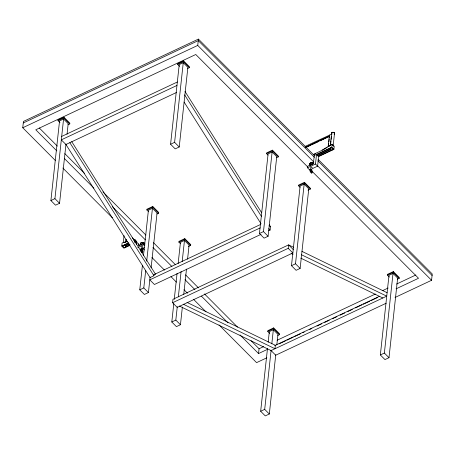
<?xml version="1.0" encoding="UTF-8"?>
<svg xmlns="http://www.w3.org/2000/svg" width="455" height="455" viewBox="0 0 455 455"><rect width="100%" height="100%" fill="white"/><g stroke="black" fill="none" stroke-linecap="round" stroke-linejoin="round"><path stroke-width="0.68" d="M310.435 165.478C307.762 163.43 312.653 161.337 313.779 163.755M55.294 160.444L22.75 127.753L23.438 121.434L198.425 39.096L314.587 155.781M59.963 122.674L57.978 120.677L58.058 119.938L63.888 117.191L69.848 123.18L69.769 123.925L68.017 124.744M65.981 144.11L59.548 203.294L55.521 205.188L50.897 200.547L59.548 120.928L63.575 119.028L68.199 123.675L67.05 134.242M59.548 203.294L54.93 198.647L63.575 119.028M69.769 123.925L63.808 117.936L63.888 117.191M129.629 245.49L123.914 248.18L121.781 246.036L122.111 242.993L127.201 241.241M123.288 242.651L124.05 235.627M125.648 242.179L125.955 239.37M126.143 241.116L126.297 239.711M136.426 244.358L136.722 241.616M136.489 244.352L136.784 241.616M138.621 243.869L138.405 245.893L144.138 243.192L144.991 244.051M140.561 243.135C141.107 241.23 146.59 244.517 143.382 242.498C141.221 241.685 139.128 243.914 141.181 245.12M140.521 244.454L140.794 244.813M140.697 249.96C140.14 247.111 142.95 248.749 141.653 250.637A0.859 0.603 6.2 0 1 142.216 251.769C143.752 252.656 141.448 253.19 141.801 251.854A0.859 0.603 6.2 0 1 141.238 250.722C139.639 249.812 142.028 249.255 141.653 250.637L141.238 250.722L141.391 249.312M141.414 249.846L141.562 248.436M148.336 211.444L146.846 209.948L146.931 209.209L152.761 206.462L158.721 212.451L158.636 213.196L156.89 214.015M142.733 252.508L142.887 251.097L142.369 250.358L142.216 251.769L141.801 251.854M144.826 245.575L143.973 244.716L144.138 243.192M150.105 277.061L148.421 292.565L144.389 294.459L139.77 289.818L142.449 265.157M143.518 255.289L148.415 210.199L152.448 208.299L157.072 212.946L151.1 267.904M148.421 292.565L143.797 287.918L145.714 270.304M146.703 261.147L152.448 208.299M158.636 213.196L152.675 207.207L152.761 206.462M176.967 85.443L61.311 139.861L65.935 144.502L150.048 277.573L153.944 275.741L154.074 274.581M179.645 66.362L177.66 64.365L177.74 63.62L183.57 60.879L189.53 66.868L189.451 67.607L187.699 68.432M170.579 144.229L179.225 64.61L183.257 62.716L187.881 67.363L179.23 146.976L175.198 148.876L170.579 144.229L174.606 142.335L183.257 62.716M189.451 67.607L183.49 61.618L183.57 60.879M313.899 162.099L197.737 45.415L198.425 39.096M180.368 243.618L178.878 242.123L178.957 241.377L184.787 238.636L190.747 244.625L190.668 245.364L188.336 246.462M293.23 249.528L288.606 244.887L288.231 248.316L292.855 252.963L177.205 307.381L172.582 302.734L172.957 299.299L288.606 244.887L293.691 247.355M182.358 307.119L180.447 324.733L176.415 326.633L171.797 321.986L173.787 303.667M174.242 299.441L177.075 273.37M178.15 263.508L180.442 242.367L184.474 240.473L189.098 245.114L187.568 259.208M180.447 324.733L175.823 320.092L177.279 306.704M178.349 296.842L181.107 271.476M182.176 261.614L184.474 240.473M190.668 245.364L184.707 239.375L184.787 238.636M183.74 294.436L186.493 269.076M268.018 155.132L266.528 153.636L266.607 152.891L272.437 150.15L278.397 156.139L278.318 156.878L276.572 157.703M259.447 233.5L268.097 153.887L272.124 151.987L276.748 156.634L268.097 236.253L264.071 238.147L259.447 233.5L263.479 231.606L272.124 151.987M278.318 156.878L272.357 150.895L272.437 150.15M268.791 230.679L270.077 230.076L270.446 226.641L269.309 224.838M267.54 349.315L258.548 353.546L259.066 348.752L251.058 340.704M269.735 333.39L267.745 331.394L267.824 330.649L273.654 327.907L279.615 333.896L279.535 334.635L277.789 335.46M275.747 354.82L269.314 414.004L265.288 415.904L260.664 411.257L267.477 348.553M268.166 342.211L269.314 331.638L273.347 329.744L277.965 334.391L276.816 344.958M269.314 414.004L264.696 409.363L271.123 350.179M271.811 343.838L273.347 329.744M279.535 334.635L273.574 328.647L273.654 327.907M300.044 187.306L298.554 185.805L298.634 185.066L304.463 182.324L310.424 188.307L310.344 189.052L308.012 190.15M291.473 265.674L300.124 186.055L304.156 184.161L308.774 188.802L300.129 268.422L296.097 270.315L291.473 265.674L295.505 263.781L304.156 184.161M310.344 189.052L304.384 183.064L304.463 182.324M309.622 169.92L307.489 167.776L307.654 166.251L313.393 163.555L314.274 155.462L331.769 147.232L332.099 144.184L320.32 151.174L313.455 154.404M309.662 163.868L309.815 163.493M309.633 164.426L310.043 165.176M309.798 163.658L310.1 163.169M310.083 163.334L310.503 162.918M309.969 170.346C309.406 167.525 312.193 169.106 310.907 171A0.859 0.603 6.2 0 1 311.47 172.132C313.04 173.042 310.708 173.6 311.049 172.218A0.859 0.603 6.2 0 1 310.486 171.086C308.945 170.204 311.271 169.658 310.907 171L310.486 171.086L310.64 169.669M310.486 163.078L310.992 162.754M310.674 170.233L310.828 168.822M310.975 162.913L311.533 162.685M313.757 163.914L312.096 162.719M311.294 173.008L311.447 171.598M312.011 172.894L312.164 171.484L311.624 170.722L311.47 172.132L311.049 172.218M312.084 168.76L317.618 166.155L315.486 164.01L316.532 154.399L318.665 156.543L333.902 149.376L334.237 146.328L332.099 144.184M317.618 166.155L318.608 156.537L316.521 154.444M328.174 146.573L329.437 134.959L329.778 135.3M328.425 146.038L328.732 143.211M328.885 141.795L329.192 138.974M329.346 137.558L329.5 136.147L305.76 147.318M330.336 145.225L331.638 133.287M330.694 143.7L331.001 140.891M331.155 139.486L331.456 136.676M333.168 145.674L334.465 133.736M389.412 277.072L387.427 275.076L387.506 274.337L393.336 271.595L399.297 277.578L399.217 278.324L397.465 279.148M380.346 354.945L388.997 275.326L393.023 273.432L397.647 278.073L388.997 357.693L384.97 359.592L380.346 354.945L384.373 353.052L393.023 273.432M399.217 278.324L393.257 272.335L393.336 271.595M395.025 297.485L431.562 280.291L432.25 273.978L318.09 159.301M322.345 150.309L327.19 147.437M328.402 146.72L330.222 145.64M23.273 122.958L198.261 40.62L314.422 157.305M22.75 127.753L197.737 45.415M57.978 120.677L63.808 117.936M177.66 64.365L183.49 61.618M61.687 136.426L177.336 82.008M65.935 144.502L176.449 92.507M50.897 200.547L54.93 198.647M146.846 209.948L152.675 207.207M266.528 153.636L272.357 150.895M305.06 146.43L331.905 134.049A1.433 1.007 6.2 0 1 332.099 132.706A1.433 1.007 6.2 0 1 334.033 132.832A1.433 1.007 6.2 0 1 334.169 134.197M305.589 147.141L329.329 135.977L329.67 136.318L327.742 137.222M306.573 147.187L311.061 145.071M312.346 144.468L318.762 141.448M320.047 140.845L326.462 137.825M313.666 154.62L315.537 153.739M121.781 246.036L128.765 242.754M133.844 240.359L135.118 239.762M128.498 243.163L122.321 246.07L124.027 247.787L130.204 244.881M134.151 240.502L135.408 239.91M316.691 154.615L331.667 147.568L333.373 149.28L318.398 156.327M129.118 243.88L125.205 245.717L125.546 246.064L129.459 244.221M134.259 241.463L135.539 240.854M317.243 155.36L330.148 149.286L330.489 149.627L317.584 155.701M134.6 241.804L136.523 240.9M134.6 242.811L136.489 241.923M135.345 242.805L136.614 242.208M137.819 247.611L143.973 244.716M307.489 167.776L315.486 164.01M142.415 248.595L144.263 247.73M178.878 242.123L184.707 239.375M298.554 185.805L304.384 183.064M154.029 274.604L260.687 224.417M260.311 227.853L149.803 279.853L154.421 284.494L261.079 234.308M139.77 289.818L143.797 287.918M172.582 302.734L288.231 248.316M171.797 321.986L175.823 320.092M267.745 331.394L273.574 328.647M387.427 275.076L393.257 272.335M259.066 348.752L263.564 346.636M277.055 340.283L375.358 294.032M382.427 290.705L388.206 287.987M396.561 284.056L415.836 274.985M274.666 345.629L379.396 296.353M279.108 343.872L285.53 340.846M286.815 340.243L293.242 337.218M294.527 336.615L300.306 333.896M302.876 332.685L304.162 332.082M309.303 329.659L311.874 328.453M317.016 326.036L321.509 323.92M324.722 322.407L329.221 320.292M332.434 318.779L336.933 316.663M340.141 315.15L344.64 313.034M347.853 311.521L352.352 309.406M355.565 307.893L361.987 304.873M363.272 304.264L369.699 301.244M370.984 300.641L377.405 297.615M396.038 288.851L418.526 278.267L311.902 171.16M179.367 306.027L271.083 350.577L386.733 296.159L301.386 254.703M266.829 357.806L256.575 362.635L219.02 324.91M386.215 303.218L275.702 355.218L271.083 350.577M260.664 411.257L264.696 409.363M123.777 242.708L127.11 241.56M311.516 162.844L312.079 162.884M301.949 251.365L387.103 292.724M291.115 253.446L293.026 254.373M300.67 258.087L382.831 297.991M187.022 302.404L275.355 345.305L274.979 348.74L183.263 304.196M331.991 144.593L333.697 146.305M331.769 147.232L333.902 149.376M317.926 160.825L432.085 275.497M317.408 165.62L431.562 280.291M307.899 167.139L195.769 54.503L35.786 129.777L56.812 150.901M269.059 225.248L270.446 226.641M268.689 228.683L270.077 230.076M174.606 142.335L179.23 146.976M263.479 231.606L268.097 236.253M295.505 263.781L300.129 268.422M384.373 353.052L388.997 357.693M39.312 128.003L57.33 146.106M64.843 153.648L84.363 173.258M102.887 191.862L145.936 235.11M153.443 242.651L175.471 264.776M185.481 274.831L198.494 287.907M204.505 293.941L237.544 327.128M64.32 158.442L93.855 188.108M112.374 206.712L145.412 239.904M152.925 247.446L171.944 266.55M184.963 279.626L194.973 289.681M201.48 296.222L228.012 322.874M240.024 334.937L258.548 353.546M62.807 167.992L112.374 217.78M132.399 237.902L139.912 245.444M142.415 247.958L144.417 249.971M151.93 257.513L164.448 270.088M170.955 276.629L176.46 282.163M183.974 289.704L187.477 293.225M193.489 299.259L206.001 311.834M184.997 91.461L261.71 212.826M184.616 94.879L261.534 216.563M184.133 102.108L261.045 223.792M71.725 141.641L155.655 274.422M69.831 142.671L153.944 275.741M144.525 243.391L144.662 243.783M141.727 247.509A0.717 0.506 6.2 0 1 141.653 246.764A0.717 0.506 6.2 0 1 142.705 246.832A0.717 0.506 6.2 0 1 142.597 247.565M141.795 249.329A0.717 0.506 6.2 0 1 142.534 250.074M141.306 250.108A0.717 0.506 6.2 0 1 141.215 249.988M141.806 249.226A0.859 0.603 6.2 0 1 142.654 250.136M141.329 250.267A0.859 0.603 6.2 0 1 141.073 250M141.539 244.511A1.012 0.711 6.2 0 1 142.108 243.613A1.012 0.711 6.2 0 1 143.422 244.085M141.909 244.568A0.717 0.506 6.2 0 1 142.057 243.869A0.717 0.506 6.2 0 1 143.058 244.028M310.981 167.872A0.717 0.506 6.2 0 1 310.907 167.121A0.717 0.506 6.2 0 1 311.959 167.19A0.717 0.506 6.2 0 1 311.851 167.929M331.809 134.094A1.553 1.092 6.2 0 1 332.019 132.638A1.553 1.092 6.2 0 1 334.112 132.775A1.553 1.092 6.2 0 1 334.266 134.259M331.826 133.935A1.553 1.092 6.2 0 1 332.036 132.473A1.553 1.092 6.2 0 1 334.135 132.61A1.553 1.092 6.2 0 1 334.283 134.094M331.923 133.889A1.433 1.007 6.2 0 1 332.116 132.541A1.433 1.007 6.2 0 1 334.05 132.667A1.433 1.007 6.2 0 1 334.192 134.037M311.049 169.692A0.717 0.506 6.2 0 1 311.789 170.432M310.56 170.466A0.717 0.506 6.2 0 1 310.469 170.346M311.061 169.59A0.859 0.603 6.2 0 1 311.908 170.494M310.577 170.631A0.859 0.603 6.2 0 1 310.327 170.358M310.793 164.869A1.012 0.711 6.2 0 1 311.362 163.976A1.012 0.711 6.2 0 1 312.676 164.448M311.157 164.926A0.717 0.506 6.2 0 1 311.385 164.198A0.717 0.506 6.2 0 1 312.397 164.511M123.436 247.133A1.433 1.007 6.2 0 0 125.734 246.61A1.433 1.007 6.2 0 0 123.794 245.421A1.433 1.007 6.2 0 0 123.436 247.133M330.484 149.706A1.433 1.007 6.2 0 0 332.787 149.189A1.433 1.007 6.2 0 0 330.842 147.994A1.433 1.007 6.2 0 0 330.484 149.706"/></g></svg>
